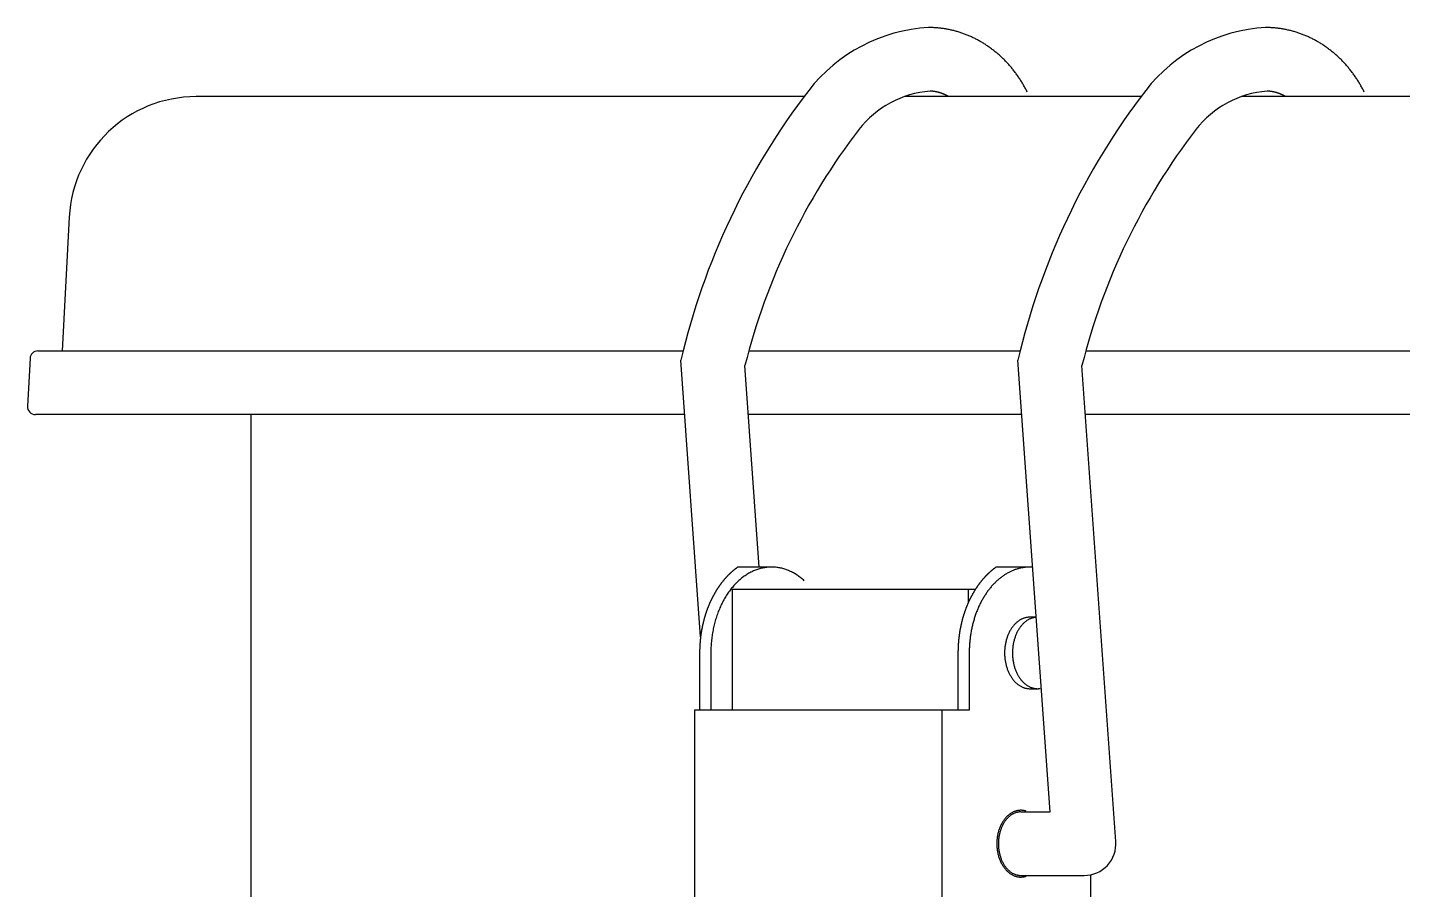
# Model space of a CAD drawing. Extents: x -248 to 886, y -950 to 197.
# Drawn here: x -195 to -108.4, y -377 to -322.7 of the extents above; entities that cross this region are included whole.
import ezdxf

# ---------------------------------------------------------------- set-up
doc = ezdxf.new("R2010")
doc.units = 0
doc.layers.get('0').update_dxf_attribs({"linetype": 'CONTINUOUS'})

msp = doc.modelspace()

# ---------------------------------------------------------------- linework, layer by layer
at = {"color": 7, "linetype": 'CONTINUOUS'}
for p, q in [((-146.092, -327.083), (-184.357, -327.083)), ((-124.879, -327.083), (-139.777, -327.083)), ((118.564, -327.083), (-118.564, -327.083)), ((-192.346, -334.664), (-192.787, -343.083)), ((-194.815, -343.557), (-194.972, -346.557)), ((-194.316, -343.083), (-153.704, -343.083)), ((-149.57, -343.083), (-132.491, -343.083)), ((-128.357, -343.083), (128.357, -343.083)), ((-152.603, -361.074), (-153.844, -343.661)), ((-148.906, -356.683), (-149.81, -343.997)), ((-130.605, -372.083), (-132.631, -343.661)), ((-126.462, -373.941), (-128.597, -343.997)), ((-153.6, -347.083), (-194.473, -347.083)), ((-180.9, -389.003), (-180.9, -347.083)), ((-132.387, -347.083), (-149.59, -347.083)), ((128.377, -347.083), (-128.377, -347.083)), ((-148.139, -356.683), (-150.265, -356.683)), ((-131.875, -356.683), (-134.001, -356.683)), ((-131.703, -356.683), (-131.875, -356.683)), ((-135.305, -358.083), (-150.614, -358.083)), ((-150.614, -358.083), (-150.614, -365.683)), ((-135.765, -358.083), (-135.765, -358.945)), ((-131.478, -359.833), (-131.875, -359.833)), ((-152.664, -362.083), (-152.664, -365.683)), ((-151.957, -362.083), (-151.957, -365.683)), ((-136.401, -362.083), (-136.401, -365.683)), ((-135.694, -362.083), (-135.694, -365.683)), ((-131.875, -364.333), (-131.38, -364.333)), ((-135.694, -365.683), (-152.993, -365.683)), ((-152.993, -365.683), (-152.993, -389.226)), ((-137.426, -365.683), (-137.426, -389.226)), ((-132.441, -372.083), (-130.605, -372.083)), ((-132.441, -376.083), (-128.457, -376.083)), ((-128.057, -376.042), (-128.057, -379.683))]:
    msp.add_line(p, q, dxfattribs=at)
for points in [[(-132.039, -326.796, 0), (-132.067, -326.739, 0), (-132.097, -326.682, 0), (-132.126, -326.625, 0), (-132.156, -326.569, 0), (-132.187, -326.513, 0), (-132.218, -326.457, 0), (-132.249, -326.401, 0), (-132.281, -326.346, 0), (-132.313, -326.291, 0), (-132.346, -326.236, 0), (-132.379, -326.182, 0), (-132.412, -326.128, 0), (-132.446, -326.074, 0), (-132.48, -326.021, 0), (-132.515, -325.968, 0), (-132.55, -325.915, 0), (-132.585, -325.863, 0), (-132.621, -325.81, 0), (-132.657, -325.759, 0), (-132.693, -325.707, 0), (-132.73, -325.656, 0), (-132.768, -325.605, 0), (-132.806, -325.555, 0), (-132.844, -325.505, 0), (-132.882, -325.455, 0), (-132.921, -325.406, 0), (-132.96, -325.357, 0), (-133, -325.308, 0), (-133.04, -325.26, 0), (-133.08, -325.212, 0), (-133.121, -325.164, 0), (-133.162, -325.117, 0), (-133.203, -325.07, 0), (-133.245, -325.024, 0), (-133.287, -324.978, 0), (-133.329, -324.932, 0), (-133.372, -324.887, 0), (-133.415, -324.842, 0), (-133.459, -324.798, 0), (-133.503, -324.754, 0), (-133.547, -324.71, 0), (-133.591, -324.667, 0), (-133.636, -324.624, 0), (-133.681, -324.582, 0), (-133.727, -324.54, 0), (-133.772, -324.498, 0), (-133.818, -324.457, 0), (-133.865, -324.417, 0), (-133.911, -324.376, 0), (-133.958, -324.336, 0), (-134.005, -324.297, 0), (-134.053, -324.258, 0), (-134.101, -324.22, 0), (-134.149, -324.182, 0), (-134.197, -324.144, 0), (-134.246, -324.107, 0), (-134.295, -324.07, 0), (-134.344, -324.034, 0), (-134.394, -323.998, 0), (-134.444, -323.962, 0), (-134.494, -323.928, 0), (-134.544, -323.893, 0), (-134.595, -323.859, 0), (-134.645, -323.826, 0), (-134.697, -323.792, 0), (-134.748, -323.76, 0), (-134.799, -323.728, 0), (-134.851, -323.696, 0), (-134.903, -323.665, 0), (-134.956, -323.634, 0), (-135.008, -323.604, 0), (-135.061, -323.574, 0), (-135.114, -323.545, 0), (-135.167, -323.517, 0), (-135.22, -323.488, 0), (-135.274, -323.461, 0), (-135.328, -323.433, 0), (-135.382, -323.407, 0), (-135.436, -323.38, 0), (-135.491, -323.355, 0), (-135.545, -323.329, 0), (-135.6, -323.305, 0), (-135.655, -323.28, 0), (-135.71, -323.257, 0), (-135.765, -323.233, 0), (-135.821, -323.211, 0), (-135.877, -323.188, 0), (-135.932, -323.167, 0), (-135.988, -323.146, 0), (-136.045, -323.125, 0), (-136.101, -323.105, 0), (-136.157, -323.085, 0), (-136.214, -323.066, 0), (-136.271, -323.048, 0), (-136.328, -323.03, 0), (-136.385, -323.012, 0), (-136.442, -322.995, 0), (-136.499, -322.979, 0), (-136.557, -322.963, 0), (-136.614, -322.947, 0), (-136.672, -322.932, 0), (-136.729, -322.918, 0), (-136.787, -322.904, 0), (-136.845, -322.891, 0), (-136.903, -322.878, 0), (-136.962, -322.866, 0), (-137.02, -322.854, 0), (-137.078, -322.843, 0), (-137.136, -322.833, 0), (-137.195, -322.823, 0), (-137.254, -322.813, 0), (-137.312, -322.804, 0), (-137.371, -322.796, 0), (-137.43, -322.788, 0), (-137.488, -322.78, 0), (-137.547, -322.774, 0), (-137.606, -322.767, 0), (-137.665, -322.762, 0), (-137.724, -322.756, 0), (-137.783, -322.752, 0), (-137.842, -322.748, 0), (-137.901, -322.744, 0), (-137.961, -322.741, 0), (-138.02, -322.739, 0), (-138.079, -322.737, 0), (-138.138, -322.735, 0), (-138.197, -322.735, 0), (-138.256, -322.734, 0)], [(-110.825, -326.796, 0), (-110.854, -326.739, 0), (-110.883, -326.682, 0), (-110.913, -326.625, 0), (-110.943, -326.569, 0), (-110.974, -326.513, 0), (-111.005, -326.457, 0), (-111.036, -326.401, 0), (-111.068, -326.346, 0), (-111.1, -326.291, 0), (-111.132, -326.236, 0), (-111.165, -326.182, 0), (-111.199, -326.128, 0), (-111.232, -326.074, 0), (-111.267, -326.021, 0), (-111.301, -325.968, 0), (-111.336, -325.915, 0), (-111.372, -325.863, 0), (-111.408, -325.81, 0), (-111.444, -325.759, 0), (-111.48, -325.707, 0), (-111.517, -325.656, 0), (-111.555, -325.605, 0), (-111.592, -325.555, 0), (-111.63, -325.505, 0), (-111.669, -325.455, 0), (-111.708, -325.406, 0), (-111.747, -325.357, 0), (-111.787, -325.308, 0), (-111.827, -325.26, 0), (-111.867, -325.212, 0), (-111.908, -325.164, 0), (-111.949, -325.117, 0), (-111.99, -325.07, 0), (-112.032, -325.024, 0), (-112.074, -324.978, 0), (-112.116, -324.932, 0), (-112.159, -324.887, 0), (-112.202, -324.842, 0), (-112.246, -324.798, 0), (-112.289, -324.754, 0), (-112.334, -324.71, 0), (-112.378, -324.667, 0), (-112.423, -324.624, 0), (-112.468, -324.582, 0), (-112.513, -324.54, 0), (-112.559, -324.498, 0), (-112.605, -324.457, 0), (-112.651, -324.417, 0), (-112.698, -324.376, 0), (-112.745, -324.336, 0), (-112.792, -324.297, 0), (-112.84, -324.258, 0), (-112.888, -324.22, 0), (-112.936, -324.182, 0), (-112.984, -324.144, 0), (-113.033, -324.107, 0), (-113.082, -324.07, 0), (-113.131, -324.034, 0), (-113.181, -323.998, 0), (-113.23, -323.962, 0), (-113.281, -323.928, 0), (-113.331, -323.893, 0), (-113.381, -323.859, 0), (-113.432, -323.826, 0), (-113.483, -323.792, 0), (-113.535, -323.76, 0), (-113.586, -323.728, 0), (-113.638, -323.696, 0), (-113.69, -323.665, 0), (-113.742, -323.634, 0), (-113.795, -323.604, 0), (-113.848, -323.574, 0), (-113.901, -323.545, 0), (-113.954, -323.517, 0), (-114.007, -323.488, 0), (-114.061, -323.461, 0), (-114.115, -323.433, 0), (-114.169, -323.407, 0), (-114.223, -323.38, 0), (-114.277, -323.355, 0), (-114.332, -323.329, 0), (-114.387, -323.305, 0), (-114.442, -323.28, 0), (-114.497, -323.257, 0), (-114.552, -323.233, 0), (-114.608, -323.211, 0), (-114.663, -323.188, 0), (-114.719, -323.167, 0), (-114.775, -323.146, 0), (-114.831, -323.125, 0), (-114.888, -323.105, 0), (-114.944, -323.085, 0), (-115.001, -323.066, 0), (-115.058, -323.048, 0), (-115.114, -323.03, 0), (-115.172, -323.012, 0), (-115.229, -322.995, 0), (-115.286, -322.979, 0), (-115.343, -322.963, 0), (-115.401, -322.947, 0), (-115.459, -322.932, 0), (-115.516, -322.918, 0), (-115.574, -322.904, 0), (-115.632, -322.891, 0), (-115.69, -322.878, 0), (-115.748, -322.866, 0), (-115.807, -322.854, 0), (-115.865, -322.843, 0), (-115.923, -322.833, 0), (-115.982, -322.823, 0), (-116.04, -322.813, 0), (-116.099, -322.804, 0), (-116.158, -322.796, 0), (-116.216, -322.788, 0), (-116.275, -322.78, 0), (-116.334, -322.774, 0), (-116.393, -322.767, 0), (-116.452, -322.762, 0), (-116.511, -322.756, 0), (-116.57, -322.752, 0), (-116.629, -322.748, 0), (-116.688, -322.744, 0), (-116.747, -322.741, 0), (-116.806, -322.739, 0), (-116.866, -322.737, 0), (-116.925, -322.735, 0), (-116.984, -322.735, 0), (-117.043, -322.734, 0)], [(-146.078, -357.537, 0), (-146.132, -357.489, 0), (-146.186, -357.442, 0), (-146.241, -357.397, 0), (-146.297, -357.352, 0), (-146.353, -357.309, 0), (-146.41, -357.268, 0), (-146.467, -357.228, 0), (-146.525, -357.189, 0), (-146.583, -357.151, 0), (-146.642, -357.115, 0), (-146.7, -357.081, 0), (-146.76, -357.047, 0), (-146.82, -357.015, 0), (-146.88, -356.985, 0), (-146.94, -356.956, 0), (-147.001, -356.928, 0), (-147.062, -356.902, 0), (-147.124, -356.877, 0), (-147.185, -356.854, 0), (-147.247, -356.832, 0), (-147.309, -356.812, 0), (-147.372, -356.793, 0), (-147.435, -356.775, 0), (-147.497, -356.759, 0), (-147.56, -356.745, 0), (-147.624, -356.732, 0), (-147.687, -356.721, 0), (-147.751, -356.711, 0), (-147.814, -356.702, 0), (-147.878, -356.695, 0), (-147.942, -356.69, 0), (-148.005, -356.686, 0), (-148.069, -356.684, 0), (-148.133, -356.683, 0), (-148.197, -356.683, 0), (-148.261, -356.685, 0), (-148.325, -356.689, 0), (-148.388, -356.694, 0), (-148.452, -356.701, 0), (-148.516, -356.709, 0), (-148.579, -356.719, 0), (-148.643, -356.73, 0), (-148.706, -356.743, 0), (-148.769, -356.757, 0), (-148.832, -356.772, 0), (-148.894, -356.79, 0), (-148.957, -356.808, 0), (-149.019, -356.828, 0), (-149.081, -356.85, 0), (-149.143, -356.873, 0), (-149.205, -356.897, 0), (-149.266, -356.923, 0), (-149.327, -356.951, 0), (-149.387, -356.979, 0), (-149.447, -357.01, 0), (-149.507, -357.041, 0), (-149.567, -357.074, 0), (-149.626, -357.109, 0), (-149.684, -357.145, 0), (-149.742, -357.182, 0), (-149.8, -357.221, 0), (-149.857, -357.261, 0), (-149.914, -357.302, 0), (-149.97, -357.345, 0), (-150.026, -357.388, 0), (-150.081, -357.434, 0), (-150.136, -357.48, 0), (-150.19, -357.528, 0), (-150.244, -357.577, 0), (-150.297, -357.628, 0), (-150.349, -357.68, 0), (-150.401, -357.732, 0), (-150.452, -357.787, 0), (-150.503, -357.842, 0), (-150.553, -357.898, 0), (-150.602, -357.956, 0), (-150.65, -358.015, 0), (-150.698, -358.075, 0), (-150.745, -358.136, 0), (-150.791, -358.198, 0), (-150.837, -358.261, 0), (-150.882, -358.326, 0), (-150.926, -358.391, 0), (-150.969, -358.458, 0), (-151.011, -358.525, 0), (-151.053, -358.594, 0), (-151.094, -358.663, 0), (-151.134, -358.733, 0), (-151.173, -358.805, 0), (-151.212, -358.877, 0), (-151.249, -358.95, 0), (-151.286, -359.024, 0), (-151.321, -359.099, 0), (-151.356, -359.175, 0), (-151.39, -359.251, 0), (-151.423, -359.328, 0), (-151.455, -359.406, 0), (-151.487, -359.485, 0), (-151.517, -359.565, 0), (-151.546, -359.645, 0), (-151.574, -359.726, 0), (-151.602, -359.808, 0), (-151.628, -359.89, 0), (-151.654, -359.973, 0), (-151.678, -360.056, 0), (-151.702, -360.14, 0), (-151.724, -360.225, 0), (-151.746, -360.31, 0), (-151.766, -360.395, 0), (-151.785, -360.481, 0), (-151.804, -360.568, 0), (-151.821, -360.655, 0), (-151.838, -360.742, 0), (-151.853, -360.83, 0), (-151.867, -360.918, 0), (-151.881, -361.006, 0), (-151.893, -361.095, 0), (-151.904, -361.184, 0), (-151.914, -361.273, 0), (-151.923, -361.362, 0), (-151.931, -361.452, 0), (-151.938, -361.542, 0), (-151.944, -361.632, 0), (-151.949, -361.722, 0), (-151.952, -361.812, 0), (-151.955, -361.902, 0), (-151.957, -361.992, 0), (-151.957, -362.083, 0)], [(-131.753, -356.685, 0), (-131.801, -356.684, 0), (-131.849, -356.683, 0), (-131.896, -356.683, 0), (-131.944, -356.684, 0), (-131.992, -356.685, 0), (-132.04, -356.688, 0), (-132.088, -356.691, 0), (-132.135, -356.695, 0), (-132.183, -356.7, 0), (-132.231, -356.706, 0), (-132.278, -356.713, 0), (-132.326, -356.72, 0), (-132.373, -356.729, 0), (-132.42, -356.738, 0), (-132.468, -356.748, 0), (-132.515, -356.759, 0), (-132.562, -356.771, 0), (-132.609, -356.783, 0), (-132.656, -356.797, 0), (-132.703, -356.811, 0), (-132.749, -356.826, 0), (-132.796, -356.842, 0), (-132.842, -356.859, 0), (-132.888, -356.876, 0), (-132.934, -356.894, 0), (-132.98, -356.914, 0), (-133.026, -356.934, 0), (-133.071, -356.954, 0), (-133.117, -356.976, 0), (-133.162, -356.998, 0), (-133.207, -357.022, 0), (-133.251, -357.045, 0), (-133.296, -357.07, 0), (-133.34, -357.096, 0), (-133.384, -357.122, 0), (-133.428, -357.149, 0), (-133.472, -357.177, 0), (-133.515, -357.206, 0), (-133.558, -357.235, 0), (-133.601, -357.265, 0), (-133.643, -357.296, 0), (-133.685, -357.328, 0), (-133.727, -357.36, 0), (-133.769, -357.394, 0), (-133.81, -357.427, 0), (-133.852, -357.462, 0), (-133.892, -357.497, 0), (-133.933, -357.534, 0), (-133.973, -357.57, 0), (-134.013, -357.608, 0), (-134.052, -357.646, 0), (-134.091, -357.685, 0), (-134.13, -357.724, 0), (-134.168, -357.765, 0), (-134.206, -357.806, 0), (-134.244, -357.847, 0), (-134.281, -357.89, 0), (-134.318, -357.933, 0), (-134.355, -357.976, 0), (-134.391, -358.02, 0), (-134.427, -358.065, 0), (-134.462, -358.111, 0), (-134.497, -358.157, 0), (-134.532, -358.204, 0), (-134.566, -358.251, 0), (-134.6, -358.299, 0), (-134.633, -358.347, 0), (-134.666, -358.397, 0), (-134.698, -358.446, 0), (-134.73, -358.497, 0), (-134.762, -358.547, 0), (-134.793, -358.599, 0), (-134.823, -358.651, 0), (-134.854, -358.703, 0), (-134.883, -358.756, 0), (-134.912, -358.81, 0), (-134.941, -358.864, 0), (-134.969, -358.918, 0), (-134.997, -358.973, 0), (-135.025, -359.029, 0), (-135.051, -359.085, 0), (-135.078, -359.141, 0), (-135.103, -359.198, 0), (-135.129, -359.256, 0), (-135.153, -359.313, 0), (-135.178, -359.372, 0), (-135.201, -359.43, 0), (-135.225, -359.49, 0), (-135.247, -359.549, 0), (-135.27, -359.609, 0), (-135.291, -359.669, 0), (-135.312, -359.73, 0), (-135.333, -359.791, 0), (-135.353, -359.852, 0), (-135.372, -359.914, 0), (-135.391, -359.976, 0), (-135.41, -360.039, 0), (-135.427, -360.101, 0), (-135.445, -360.165, 0), (-135.461, -360.228, 0), (-135.478, -360.292, 0), (-135.493, -360.355, 0), (-135.508, -360.42, 0), (-135.523, -360.484, 0), (-135.537, -360.549, 0), (-135.55, -360.614, 0), (-135.563, -360.679, 0), (-135.575, -360.744, 0), (-135.586, -360.81, 0), (-135.597, -360.876, 0), (-135.608, -360.942, 0), (-135.617, -361.008, 0), (-135.627, -361.074, 0), (-135.635, -361.141, 0), (-135.643, -361.208, 0), (-135.651, -361.274, 0), (-135.658, -361.341, 0), (-135.664, -361.408, 0), (-135.67, -361.475, 0), (-135.675, -361.543, 0), (-135.679, -361.61, 0), (-135.683, -361.677, 0), (-135.686, -361.745, 0), (-135.689, -361.812, 0), (-135.691, -361.88, 0), (-135.693, -361.947, 0), (-135.693, -362.015, 0), (-135.694, -362.083, 0)], [(-131.875, -359.833, 0), (-131.914, -359.833, 0), (-131.953, -359.835, 0), (-131.992, -359.839, 0), (-132.031, -359.844, 0), (-132.07, -359.85, 0), (-132.109, -359.857, 0), (-132.147, -359.866, 0), (-132.186, -359.876, 0), (-132.224, -359.887, 0), (-132.262, -359.9, 0), (-132.3, -359.914, 0), (-132.337, -359.93, 0), (-132.374, -359.946, 0), (-132.411, -359.964, 0), (-132.448, -359.983, 0), (-132.484, -360.004, 0), (-132.52, -360.026, 0), (-132.556, -360.049, 0), (-132.591, -360.073, 0), (-132.625, -360.098, 0), (-132.66, -360.125, 0), (-132.693, -360.153, 0), (-132.727, -360.182, 0), (-132.759, -360.212, 0), (-132.792, -360.243, 0), (-132.823, -360.275, 0), (-132.854, -360.309, 0), (-132.885, -360.343, 0), (-132.915, -360.379, 0), (-132.944, -360.416, 0), (-132.972, -360.453, 0), (-133, -360.492, 0), (-133.028, -360.531, 0), (-133.054, -360.572, 0), (-133.08, -360.613, 0), (-133.105, -360.655, 0), (-133.13, -360.698, 0), (-133.153, -360.742, 0), (-133.176, -360.787, 0), (-133.198, -360.833, 0), (-133.22, -360.879, 0), (-133.24, -360.926, 0), (-133.26, -360.974, 0), (-133.279, -361.022, 0), (-133.297, -361.071, 0), (-133.314, -361.121, 0), (-133.33, -361.171, 0), (-133.345, -361.222, 0), (-133.36, -361.273, 0), (-133.373, -361.325, 0), (-133.386, -361.377, 0), (-133.398, -361.43, 0), (-133.409, -361.483, 0), (-133.419, -361.536, 0), (-133.428, -361.59, 0), (-133.436, -361.644, 0), (-133.443, -361.698, 0), (-133.449, -361.753, 0), (-133.454, -361.807, 0), (-133.459, -361.862, 0), (-133.462, -361.917, 0), (-133.464, -361.972, 0), (-133.466, -362.027, 0), (-133.466, -362.083, 0), (-133.466, -362.138, 0), (-133.464, -362.193, 0), (-133.462, -362.248, 0), (-133.459, -362.303, 0), (-133.454, -362.358, 0), (-133.449, -362.413, 0), (-133.443, -362.467, 0), (-133.436, -362.522, 0), (-133.428, -362.576, 0), (-133.419, -362.629, 0), (-133.409, -362.683, 0), (-133.398, -362.736, 0), (-133.386, -362.788, 0), (-133.373, -362.841, 0), (-133.36, -362.892, 0), (-133.345, -362.944, 0), (-133.33, -362.995, 0), (-133.314, -363.045, 0), (-133.297, -363.094, 0), (-133.279, -363.143, 0), (-133.26, -363.192, 0), (-133.24, -363.239, 0), (-133.22, -363.286, 0), (-133.198, -363.333, 0), (-133.176, -363.378, 0), (-133.153, -363.423, 0), (-133.13, -363.467, 0), (-133.105, -363.51, 0), (-133.08, -363.552, 0), (-133.054, -363.594, 0), (-133.028, -363.634, 0), (-133, -363.674, 0), (-132.972, -363.712, 0), (-132.944, -363.75, 0), (-132.915, -363.786, 0), (-132.885, -363.822, 0), (-132.854, -363.856, 0), (-132.823, -363.89, 0), (-132.792, -363.922, 0), (-132.759, -363.954, 0), (-132.727, -363.984, 0), (-132.693, -364.013, 0), (-132.66, -364.04, 0), (-132.625, -364.067, 0), (-132.591, -364.092, 0), (-132.556, -364.117, 0), (-132.52, -364.14, 0), (-132.484, -364.161, 0), (-132.448, -364.182, 0), (-132.411, -364.201, 0), (-132.374, -364.219, 0), (-132.337, -364.236, 0), (-132.3, -364.251, 0), (-132.262, -364.265, 0), (-132.224, -364.278, 0), (-132.186, -364.289, 0), (-132.147, -364.3, 0), (-132.109, -364.308, 0), (-132.07, -364.316, 0), (-132.031, -364.322, 0), (-131.992, -364.327, 0), (-131.953, -364.33, 0), (-131.914, -364.332, 0), (-131.875, -364.333, 0)], [(-131.449, -359.835, 0), (-131.489, -359.838, 0), (-131.529, -359.842, 0), (-131.568, -359.848, 0), (-131.608, -359.856, 0), (-131.647, -359.864, 0), (-131.686, -359.875, 0), (-131.725, -359.886, 0), (-131.764, -359.899, 0), (-131.802, -359.913, 0), (-131.84, -359.929, 0), (-131.878, -359.946, 0), (-131.916, -359.964, 0), (-131.953, -359.983, 0), (-131.99, -360.004, 0), (-132.026, -360.026, 0), (-132.062, -360.05, 0), (-132.098, -360.075, 0), (-132.133, -360.101, 0), (-132.168, -360.128, 0), (-132.202, -360.156, 0), (-132.236, -360.186, 0), (-132.269, -360.217, 0), (-132.302, -360.249, 0), (-132.334, -360.282, 0), (-132.366, -360.316, 0), (-132.397, -360.351, 0), (-132.427, -360.388, 0), (-132.456, -360.425, 0), (-132.485, -360.464, 0), (-132.514, -360.503, 0), (-132.541, -360.544, 0), (-132.568, -360.585, 0), (-132.594, -360.628, 0), (-132.619, -360.671, 0), (-132.644, -360.715, 0), (-132.668, -360.76, 0), (-132.691, -360.806, 0), (-132.713, -360.853, 0), (-132.734, -360.9, 0), (-132.755, -360.949, 0), (-132.774, -360.997, 0), (-132.793, -361.047, 0), (-132.811, -361.097, 0), (-132.828, -361.148, 0), (-132.844, -361.2, 0), (-132.859, -361.251, 0), (-132.873, -361.304, 0), (-132.886, -361.357, 0), (-132.899, -361.41, 0), (-132.91, -361.464, 0), (-132.921, -361.518, 0), (-132.93, -361.573, 0), (-132.939, -361.628, 0), (-132.946, -361.683, 0), (-132.953, -361.738, 0), (-132.958, -361.794, 0), (-132.963, -361.85, 0), (-132.967, -361.906, 0), (-132.969, -361.962, 0), (-132.971, -362.018, 0), (-132.971, -362.074, 0), (-132.971, -362.131, 0), (-132.97, -362.187, 0), (-132.967, -362.243, 0), (-132.964, -362.299, 0), (-132.96, -362.355, 0), (-132.954, -362.41, 0), (-132.948, -362.466, 0), (-132.941, -362.521, 0), (-132.933, -362.576, 0), (-132.924, -362.631, 0), (-132.913, -362.685, 0), (-132.902, -362.739, 0), (-132.89, -362.793, 0), (-132.877, -362.846, 0), (-132.863, -362.898, 0), (-132.848, -362.95, 0), (-132.833, -363.002, 0), (-132.816, -363.053, 0), (-132.798, -363.103, 0), (-132.78, -363.153, 0), (-132.76, -363.202, 0), (-132.74, -363.251, 0), (-132.719, -363.298, 0), (-132.697, -363.345, 0), (-132.675, -363.391, 0), (-132.651, -363.437, 0), (-132.627, -363.481, 0), (-132.602, -363.525, 0), (-132.576, -363.567, 0), (-132.549, -363.609, 0), (-132.522, -363.65, 0), (-132.494, -363.69, 0), (-132.465, -363.729, 0), (-132.436, -363.767, 0), (-132.406, -363.803, 0), (-132.375, -363.839, 0), (-132.344, -363.874, 0), (-132.312, -363.907, 0), (-132.279, -363.939, 0), (-132.246, -363.97, 0), (-132.213, -364, 0), (-132.178, -364.029, 0), (-132.144, -364.057, 0), (-132.109, -364.083, 0), (-132.073, -364.108, 0), (-132.037, -364.132, 0), (-132.001, -364.155, 0), (-131.964, -364.176, 0), (-131.927, -364.196, 0), (-131.889, -364.215, 0), (-131.851, -364.232, 0), (-131.813, -364.248, 0), (-131.775, -364.262, 0), (-131.736, -364.276, 0), (-131.698, -364.288, 0), (-131.659, -364.298, 0), (-131.619, -364.307, 0), (-131.58, -364.315, 0), (-131.54, -364.321, 0), (-131.501, -364.326, 0), (-131.461, -364.33, 0), (-131.421, -364.332, 0), (-131.382, -364.333, 0), (-131.342, -364.332, 0), (-131.302, -364.33, 0), (-131.263, -364.327, 0), (-131.223, -364.322, 0)], [(-132.101, -372.037, 0), (-132.142, -372.024, 0), (-132.184, -372.013, 0), (-132.226, -372.004, 0), (-132.268, -371.996, 0), (-132.31, -371.991, 0), (-132.353, -371.986, 0), (-132.395, -371.984, 0), (-132.438, -371.983, 0), (-132.48, -371.983, 0), (-132.523, -371.986, 0), (-132.565, -371.99, 0), (-132.608, -371.995, 0), (-132.65, -372.003, 0), (-132.692, -372.012, 0), (-132.734, -372.022, 0), (-132.775, -372.035, 0), (-132.817, -372.048, 0), (-132.858, -372.064, 0), (-132.898, -372.081, 0), (-132.939, -372.099, 0), (-132.979, -372.12, 0), (-133.018, -372.141, 0), (-133.057, -372.165, 0), (-133.096, -372.189, 0), (-133.134, -372.216, 0), (-133.172, -372.243, 0), (-133.208, -372.272, 0), (-133.245, -372.303, 0), (-133.281, -372.335, 0), (-133.316, -372.368, 0), (-133.35, -372.403, 0), (-133.384, -372.439, 0), (-133.417, -372.477, 0), (-133.449, -372.515, 0), (-133.48, -372.555, 0), (-133.51, -372.596, 0), (-133.54, -372.638, 0), (-133.569, -372.682, 0), (-133.597, -372.726, 0), (-133.624, -372.772, 0), (-133.65, -372.818, 0), (-133.675, -372.866, 0), (-133.699, -372.915, 0), (-133.722, -372.964, 0), (-133.745, -373.014, 0), (-133.766, -373.066, 0), (-133.786, -373.118, 0), (-133.805, -373.17, 0), (-133.823, -373.224, 0), (-133.84, -373.278, 0), (-133.855, -373.333, 0), (-133.87, -373.388, 0), (-133.883, -373.444, 0), (-133.896, -373.501, 0), (-133.907, -373.557, 0), (-133.917, -373.615, 0), (-133.926, -373.672, 0), (-133.934, -373.73, 0), (-133.94, -373.789, 0), (-133.946, -373.847, 0), (-133.95, -373.906, 0), (-133.953, -373.965, 0), (-133.954, -374.024, 0), (-133.955, -374.083, 0), (-133.954, -374.142, 0), (-133.953, -374.201, 0), (-133.95, -374.259, 0), (-133.946, -374.318, 0), (-133.94, -374.377, 0), (-133.934, -374.435, 0), (-133.926, -374.493, 0), (-133.917, -374.551, 0), (-133.907, -374.608, 0), (-133.896, -374.665, 0), (-133.883, -374.721, 0), (-133.87, -374.777, 0), (-133.855, -374.833, 0), (-133.84, -374.887, 0), (-133.823, -374.942, 0), (-133.805, -374.995, 0), (-133.786, -375.048, 0), (-133.766, -375.1, 0), (-133.745, -375.151, 0), (-133.722, -375.201, 0), (-133.699, -375.251, 0), (-133.675, -375.299, 0), (-133.65, -375.347, 0), (-133.624, -375.394, 0), (-133.597, -375.439, 0), (-133.569, -375.484, 0), (-133.54, -375.527, 0), (-133.51, -375.569, 0), (-133.48, -375.61, 0), (-133.449, -375.65, 0), (-133.417, -375.689, 0), (-133.384, -375.726, 0), (-133.35, -375.762, 0), (-133.316, -375.797, 0), (-133.281, -375.83, 0), (-133.245, -375.862, 0), (-133.208, -375.893, 0), (-133.172, -375.922, 0), (-133.134, -375.95, 0), (-133.096, -375.976, 0), (-133.057, -376.001, 0), (-133.018, -376.024, 0), (-132.979, -376.046, 0), (-132.939, -376.066, 0), (-132.898, -376.085, 0), (-132.858, -376.102, 0), (-132.817, -376.117, 0), (-132.775, -376.131, 0), (-132.734, -376.143, 0), (-132.692, -376.154, 0), (-132.65, -376.163, 0), (-132.608, -376.17, 0), (-132.565, -376.176, 0), (-132.523, -376.18, 0), (-132.48, -376.182, 0), (-132.438, -376.183, 0), (-132.395, -376.182, 0), (-132.353, -376.179, 0), (-132.31, -376.175, 0), (-132.268, -376.169, 0), (-132.226, -376.161, 0), (-132.184, -376.152, 0), (-132.142, -376.141, 0), (-132.101, -376.129, 0)], [(-132.441, -372.083, 0), (-132.476, -372.083, 0), (-132.51, -372.085, 0), (-132.545, -372.088, 0), (-132.58, -372.092, 0), (-132.614, -372.098, 0), (-132.649, -372.104, 0), (-132.683, -372.112, 0), (-132.717, -372.121, 0), (-132.751, -372.131, 0), (-132.785, -372.143, 0), (-132.818, -372.155, 0), (-132.852, -372.169, 0), (-132.885, -372.184, 0), (-132.918, -372.2, 0), (-132.95, -372.217, 0), (-132.982, -372.235, 0), (-133.014, -372.254, 0), (-133.046, -372.275, 0), (-133.077, -372.296, 0), (-133.108, -372.319, 0), (-133.138, -372.343, 0), (-133.168, -372.367, 0), (-133.198, -372.393, 0), (-133.227, -372.42, 0), (-133.255, -372.448, 0), (-133.284, -372.476, 0), (-133.311, -372.506, 0), (-133.338, -372.537, 0), (-133.365, -372.568, 0), (-133.391, -372.601, 0), (-133.416, -372.634, 0), (-133.441, -372.668, 0), (-133.465, -372.704, 0), (-133.489, -372.74, 0), (-133.512, -372.776, 0), (-133.534, -372.814, 0), (-133.556, -372.852, 0), (-133.577, -372.891, 0), (-133.597, -372.931, 0), (-133.617, -372.972, 0), (-133.636, -373.013, 0), (-133.654, -373.055, 0), (-133.672, -373.097, 0), (-133.688, -373.14, 0), (-133.704, -373.183, 0), (-133.72, -373.228, 0), (-133.734, -373.272, 0), (-133.748, -373.317, 0), (-133.761, -373.363, 0), (-133.773, -373.409, 0), (-133.784, -373.455, 0), (-133.794, -373.502, 0), (-133.804, -373.549, 0), (-133.813, -373.597, 0), (-133.821, -373.645, 0), (-133.828, -373.693, 0), (-133.834, -373.741, 0), (-133.84, -373.789, 0), (-133.845, -373.838, 0), (-133.849, -373.887, 0), (-133.851, -373.936, 0), (-133.854, -373.985, 0), (-133.855, -374.034, 0), (-133.855, -374.083, 0), (-133.855, -374.132, 0), (-133.854, -374.181, 0), (-133.851, -374.23, 0), (-133.849, -374.279, 0), (-133.845, -374.328, 0), (-133.84, -374.376, 0), (-133.834, -374.425, 0), (-133.828, -374.473, 0), (-133.821, -374.521, 0), (-133.813, -374.569, 0), (-133.804, -374.616, 0), (-133.794, -374.663, 0), (-133.784, -374.71, 0), (-133.773, -374.756, 0), (-133.761, -374.803, 0), (-133.748, -374.848, 0), (-133.734, -374.893, 0), (-133.72, -374.938, 0), (-133.704, -374.982, 0), (-133.688, -375.026, 0), (-133.672, -375.069, 0), (-133.654, -375.111, 0), (-133.636, -375.153, 0), (-133.617, -375.194, 0), (-133.597, -375.234, 0), (-133.577, -375.274, 0), (-133.556, -375.313, 0), (-133.534, -375.351, 0), (-133.512, -375.389, 0), (-133.489, -375.426, 0), (-133.465, -375.462, 0), (-133.441, -375.497, 0), (-133.416, -375.531, 0), (-133.391, -375.565, 0), (-133.365, -375.597, 0), (-133.338, -375.629, 0), (-133.311, -375.659, 0), (-133.284, -375.689, 0), (-133.255, -375.718, 0), (-133.227, -375.746, 0), (-133.198, -375.772, 0), (-133.168, -375.798, 0), (-133.138, -375.823, 0), (-133.108, -375.847, 0), (-133.077, -375.869, 0), (-133.046, -375.891, 0), (-133.014, -375.911, 0), (-132.982, -375.93, 0), (-132.95, -375.949, 0), (-132.918, -375.966, 0), (-132.885, -375.982, 0), (-132.852, -375.997, 0), (-132.818, -376.01, 0), (-132.785, -376.023, 0), (-132.751, -376.034, 0), (-132.717, -376.044, 0), (-132.683, -376.053, 0), (-132.649, -376.061, 0), (-132.614, -376.068, 0), (-132.58, -376.073, 0), (-132.545, -376.077, 0), (-132.51, -376.08, 0), (-132.476, -376.082, 0), (-132.441, -376.083, 0)]]:
    msp.add_polyline3d(points, dxfattribs=at)
at = {"color": 7}
for points in [[(-136.983, -327.083, 0), (-136.989, -327.079, 0), (-136.995, -327.076, 0), (-137.001, -327.072, 0), (-137.007, -327.069, 0), (-137.013, -327.066, 0), (-137.019, -327.062, 0), (-137.025, -327.059, 0), (-137.031, -327.056, 0), (-137.037, -327.052, 0), (-137.043, -327.049, 0), (-137.049, -327.046, 0), (-137.056, -327.043, 0), (-137.062, -327.039, 0), (-137.068, -327.036, 0), (-137.074, -327.033, 0), (-137.08, -327.03, 0), (-137.086, -327.027, 0), (-137.092, -327.023, 0), (-137.098, -327.02, 0), (-137.104, -327.017, 0), (-137.11, -327.014, 0), (-137.116, -327.011, 0), (-137.122, -327.008, 0), (-137.129, -327.005, 0), (-137.135, -327.002, 0), (-137.141, -326.999, 0), (-137.147, -326.996, 0), (-137.153, -326.993, 0), (-137.159, -326.99, 0), (-137.165, -326.987, 0), (-137.171, -326.984, 0), (-137.177, -326.981, 0), (-137.183, -326.979, 0), (-137.19, -326.976, 0), (-137.196, -326.973, 0), (-137.202, -326.97, 0), (-137.208, -326.967, 0), (-137.214, -326.964, 0), (-137.22, -326.962, 0), (-137.226, -326.959, 0), (-137.232, -326.956, 0), (-137.238, -326.953, 0), (-137.245, -326.951, 0), (-137.251, -326.948, 0), (-137.257, -326.945, 0), (-137.263, -326.943, 0), (-137.269, -326.94, 0), (-137.275, -326.938, 0), (-137.281, -326.935, 0), (-137.287, -326.932, 0), (-137.294, -326.93, 0), (-137.3, -326.927, 0), (-137.306, -326.925, 0), (-137.312, -326.922, 0), (-137.318, -326.92, 0), (-137.324, -326.917, 0), (-137.33, -326.915, 0), (-137.337, -326.912, 0), (-137.343, -326.91, 0), (-137.349, -326.908, 0), (-137.355, -326.905, 0), (-137.361, -326.903, 0), (-137.367, -326.901, 0), (-137.373, -326.898, 0), (-137.38, -326.896, 0), (-137.386, -326.894, 0), (-137.392, -326.891, 0), (-137.398, -326.889, 0), (-137.404, -326.887, 0), (-137.41, -326.885, 0), (-137.416, -326.882, 0), (-137.423, -326.88, 0), (-137.429, -326.878, 0), (-137.435, -326.876, 0), (-137.441, -326.874, 0), (-137.447, -326.872, 0), (-137.453, -326.869, 0), (-137.459, -326.867, 0), (-137.466, -326.865, 0), (-137.472, -326.863, 0), (-137.478, -326.861, 0), (-137.484, -326.859, 0), (-137.49, -326.857, 0), (-137.496, -326.855, 0), (-137.503, -326.853, 0), (-137.509, -326.851, 0), (-137.515, -326.849, 0), (-137.521, -326.847, 0), (-137.527, -326.845, 0), (-137.533, -326.844, 0), (-137.539, -326.842, 0), (-137.546, -326.84, 0), (-137.552, -326.838, 0), (-137.558, -326.836, 0), (-137.564, -326.834, 0), (-137.57, -326.833, 0), (-137.576, -326.831, 0), (-137.583, -326.829, 0), (-137.589, -326.827, 0), (-137.595, -326.826, 0), (-137.601, -326.824, 0), (-137.607, -326.822, 0), (-137.613, -326.82, 0), (-137.62, -326.819, 0), (-137.626, -326.817, 0), (-137.632, -326.816, 0), (-137.638, -326.814, 0), (-137.644, -326.812, 0), (-137.65, -326.811, 0), (-137.656, -326.809, 0), (-137.663, -326.808, 0), (-137.669, -326.806, 0), (-137.675, -326.805, 0), (-137.681, -326.803, 0), (-137.687, -326.802, 0), (-137.693, -326.8, 0), (-137.7, -326.799, 0), (-137.706, -326.797, 0), (-137.712, -326.796, 0), (-137.718, -326.795, 0), (-137.724, -326.793, 0), (-137.73, -326.792, 0), (-137.736, -326.79, 0), (-137.743, -326.789, 0), (-137.749, -326.788, 0), (-137.755, -326.787, 0), (-137.761, -326.785, 0), (-137.767, -326.784, 0), (-137.773, -326.783, 0), (-137.78, -326.782, 0), (-137.786, -326.78, 0), (-137.792, -326.779, 0), (-137.798, -326.778, 0), (-137.804, -326.777, 0), (-137.81, -326.776, 0), (-137.816, -326.774, 0), (-137.823, -326.773, 0), (-137.829, -326.772, 0), (-137.835, -326.771, 0), (-137.841, -326.77, 0), (-137.847, -326.769, 0), (-137.853, -326.768, 0), (-137.859, -326.767, 0), (-137.866, -326.766, 0), (-137.872, -326.765, 0), (-137.878, -326.764, 0), (-137.884, -326.763, 0), (-137.89, -326.762, 0), (-137.896, -326.761, 0), (-137.902, -326.76, 0), (-137.909, -326.759, 0), (-137.915, -326.758, 0), (-137.921, -326.758, 0), (-137.927, -326.757, 0), (-137.933, -326.756, 0), (-137.939, -326.755, 0), (-137.946, -326.754, 0), (-137.952, -326.754, 0), (-137.958, -326.753, 0), (-137.964, -326.752, 0), (-137.97, -326.751, 0), (-137.976, -326.751, 0), (-137.982, -326.75, 0), (-137.989, -326.749, 0), (-137.995, -326.748, 0), (-138.001, -326.748, 0), (-138.007, -326.747, 0), (-138.013, -326.747, 0), (-138.019, -326.746, 0), (-138.025, -326.745, 0), (-138.032, -326.745, 0), (-138.038, -326.744, 0), (-138.044, -326.744, 0), (-138.05, -326.743, 0), (-138.056, -326.743, 0), (-138.062, -326.742, 0), (-138.068, -326.742, 0), (-138.075, -326.741, 0), (-138.081, -326.741, 0), (-138.087, -326.74, 0), (-138.093, -326.74, 0), (-138.099, -326.739, 0), (-138.105, -326.739, 0), (-138.111, -326.739, 0), (-138.118, -326.738, 0), (-138.124, -326.738, 0), (-138.13, -326.738, 0), (-138.136, -326.737, 0), (-138.142, -326.737, 0), (-138.148, -326.737, 0), (-138.154, -326.736, 0)], [(-115.77, -327.083, 0), (-115.776, -327.079, 0), (-115.782, -327.076, 0), (-115.788, -327.072, 0), (-115.794, -327.069, 0), (-115.8, -327.066, 0), (-115.806, -327.062, 0), (-115.812, -327.059, 0), (-115.818, -327.056, 0), (-115.824, -327.052, 0), (-115.83, -327.049, 0), (-115.836, -327.046, 0), (-115.842, -327.043, 0), (-115.848, -327.039, 0), (-115.854, -327.036, 0), (-115.861, -327.033, 0), (-115.867, -327.03, 0), (-115.873, -327.027, 0), (-115.879, -327.023, 0), (-115.885, -327.02, 0), (-115.891, -327.017, 0), (-115.897, -327.014, 0), (-115.903, -327.011, 0), (-115.909, -327.008, 0), (-115.915, -327.005, 0), (-115.921, -327.002, 0), (-115.928, -326.999, 0), (-115.934, -326.996, 0), (-115.94, -326.993, 0), (-115.946, -326.99, 0), (-115.952, -326.987, 0), (-115.958, -326.984, 0), (-115.964, -326.981, 0), (-115.97, -326.979, 0), (-115.976, -326.976, 0), (-115.982, -326.973, 0), (-115.989, -326.97, 0), (-115.995, -326.967, 0), (-116.001, -326.964, 0), (-116.007, -326.962, 0), (-116.013, -326.959, 0), (-116.019, -326.956, 0), (-116.025, -326.953, 0), (-116.031, -326.951, 0), (-116.038, -326.948, 0), (-116.044, -326.945, 0), (-116.05, -326.943, 0), (-116.056, -326.94, 0), (-116.062, -326.938, 0), (-116.068, -326.935, 0), (-116.074, -326.932, 0), (-116.08, -326.93, 0), (-116.087, -326.927, 0), (-116.093, -326.925, 0), (-116.099, -326.922, 0), (-116.105, -326.92, 0), (-116.111, -326.917, 0), (-116.117, -326.915, 0), (-116.123, -326.912, 0), (-116.13, -326.91, 0), (-116.136, -326.908, 0), (-116.142, -326.905, 0), (-116.148, -326.903, 0), (-116.154, -326.901, 0), (-116.16, -326.898, 0), (-116.166, -326.896, 0), (-116.172, -326.894, 0), (-116.179, -326.891, 0), (-116.185, -326.889, 0), (-116.191, -326.887, 0), (-116.197, -326.885, 0), (-116.203, -326.882, 0), (-116.209, -326.88, 0), (-116.216, -326.878, 0), (-116.222, -326.876, 0), (-116.228, -326.874, 0), (-116.234, -326.872, 0), (-116.24, -326.869, 0), (-116.246, -326.867, 0), (-116.252, -326.865, 0), (-116.259, -326.863, 0), (-116.265, -326.861, 0), (-116.271, -326.859, 0), (-116.277, -326.857, 0), (-116.283, -326.855, 0), (-116.289, -326.853, 0), (-116.296, -326.851, 0), (-116.302, -326.849, 0), (-116.308, -326.847, 0), (-116.314, -326.845, 0), (-116.32, -326.844, 0), (-116.326, -326.842, 0), (-116.332, -326.84, 0), (-116.339, -326.838, 0), (-116.345, -326.836, 0), (-116.351, -326.834, 0), (-116.357, -326.833, 0), (-116.363, -326.831, 0), (-116.369, -326.829, 0), (-116.376, -326.827, 0), (-116.382, -326.826, 0), (-116.388, -326.824, 0), (-116.394, -326.822, 0), (-116.4, -326.82, 0), (-116.406, -326.819, 0), (-116.412, -326.817, 0), (-116.419, -326.816, 0), (-116.425, -326.814, 0), (-116.431, -326.812, 0), (-116.437, -326.811, 0), (-116.443, -326.809, 0), (-116.449, -326.808, 0), (-116.456, -326.806, 0), (-116.462, -326.805, 0), (-116.468, -326.803, 0), (-116.474, -326.802, 0), (-116.48, -326.8, 0), (-116.486, -326.799, 0), (-116.493, -326.797, 0), (-116.499, -326.796, 0), (-116.505, -326.795, 0), (-116.511, -326.793, 0), (-116.517, -326.792, 0), (-116.523, -326.79, 0), (-116.529, -326.789, 0), (-116.536, -326.788, 0), (-116.542, -326.787, 0), (-116.548, -326.785, 0), (-116.554, -326.784, 0), (-116.56, -326.783, 0), (-116.566, -326.782, 0), (-116.572, -326.78, 0), (-116.579, -326.779, 0), (-116.585, -326.778, 0), (-116.591, -326.777, 0), (-116.597, -326.776, 0), (-116.603, -326.774, 0), (-116.609, -326.773, 0), (-116.616, -326.772, 0), (-116.622, -326.771, 0), (-116.628, -326.77, 0), (-116.634, -326.769, 0), (-116.64, -326.768, 0), (-116.646, -326.767, 0), (-116.652, -326.766, 0), (-116.659, -326.765, 0), (-116.665, -326.764, 0), (-116.671, -326.763, 0), (-116.677, -326.762, 0), (-116.683, -326.761, 0), (-116.689, -326.76, 0), (-116.695, -326.759, 0), (-116.702, -326.758, 0), (-116.708, -326.758, 0), (-116.714, -326.757, 0), (-116.72, -326.756, 0), (-116.726, -326.755, 0), (-116.732, -326.754, 0), (-116.738, -326.754, 0), (-116.745, -326.753, 0), (-116.751, -326.752, 0), (-116.757, -326.751, 0), (-116.763, -326.751, 0), (-116.769, -326.75, 0), (-116.775, -326.749, 0), (-116.781, -326.748, 0), (-116.788, -326.748, 0), (-116.794, -326.747, 0), (-116.8, -326.747, 0), (-116.806, -326.746, 0), (-116.812, -326.745, 0), (-116.818, -326.745, 0), (-116.824, -326.744, 0), (-116.831, -326.744, 0), (-116.837, -326.743, 0), (-116.843, -326.743, 0), (-116.849, -326.742, 0), (-116.855, -326.742, 0), (-116.861, -326.741, 0), (-116.867, -326.741, 0), (-116.874, -326.74, 0), (-116.88, -326.74, 0), (-116.886, -326.739, 0), (-116.892, -326.739, 0), (-116.898, -326.739, 0), (-116.904, -326.738, 0), (-116.911, -326.738, 0), (-116.917, -326.738, 0), (-116.923, -326.737, 0), (-116.929, -326.737, 0), (-116.935, -326.737, 0), (-116.941, -326.736, 0)], [(-150.265, -356.683, 0), (-150.283, -356.695, 0), (-150.3, -356.708, 0), (-150.318, -356.721, 0), (-150.335, -356.734, 0), (-150.353, -356.747, 0), (-150.37, -356.76, 0), (-150.388, -356.773, 0), (-150.405, -356.787, 0), (-150.422, -356.8, 0), (-150.439, -356.814, 0), (-150.456, -356.827, 0), (-150.474, -356.841, 0), (-150.491, -356.855, 0), (-150.508, -356.869, 0), (-150.524, -356.883, 0), (-150.541, -356.897, 0), (-150.558, -356.911, 0), (-150.575, -356.925, 0), (-150.592, -356.94, 0), (-150.608, -356.954, 0), (-150.625, -356.969, 0), (-150.641, -356.983, 0), (-150.658, -356.998, 0), (-150.674, -357.013, 0), (-150.691, -357.028, 0), (-150.707, -357.043, 0), (-150.723, -357.058, 0), (-150.74, -357.073, 0), (-150.756, -357.088, 0), (-150.772, -357.104, 0), (-150.788, -357.119, 0), (-150.804, -357.135, 0), (-150.82, -357.15, 0), (-150.836, -357.166, 0), (-150.851, -357.182, 0), (-150.867, -357.198, 0), (-150.883, -357.214, 0), (-150.899, -357.23, 0), (-150.914, -357.246, 0), (-150.93, -357.262, 0), (-150.945, -357.279, 0), (-150.96, -357.295, 0), (-150.976, -357.311, 0), (-150.991, -357.328, 0), (-151.006, -357.345, 0), (-151.021, -357.361, 0), (-151.036, -357.378, 0), (-151.052, -357.395, 0), (-151.066, -357.412, 0), (-151.081, -357.429, 0), (-151.096, -357.446, 0), (-151.111, -357.464, 0), (-151.126, -357.481, 0), (-151.14, -357.498, 0), (-151.155, -357.516, 0), (-151.17, -357.533, 0), (-151.184, -357.551, 0), (-151.198, -357.568, 0), (-151.213, -357.586, 0), (-151.227, -357.604, 0), (-151.241, -357.622, 0), (-151.255, -357.64, 0), (-151.27, -357.658, 0), (-151.284, -357.676, 0), (-151.298, -357.694, 0), (-151.311, -357.713, 0), (-151.325, -357.731, 0), (-151.339, -357.75, 0), (-151.353, -357.768, 0), (-151.366, -357.787, 0), (-151.38, -357.805, 0), (-151.393, -357.824, 0), (-151.407, -357.843, 0), (-151.42, -357.862, 0), (-151.434, -357.881, 0), (-151.447, -357.9, 0), (-151.46, -357.919, 0), (-151.473, -357.938, 0), (-151.486, -357.957, 0), (-151.499, -357.977, 0), (-151.512, -357.996, 0), (-151.525, -358.015, 0), (-151.538, -358.035, 0), (-151.55, -358.055, 0), (-151.563, -358.074, 0), (-151.576, -358.094, 0), (-151.588, -358.114, 0), (-151.601, -358.134, 0), (-151.613, -358.154, 0), (-151.625, -358.173, 0), (-151.638, -358.194, 0), (-151.65, -358.214, 0), (-151.662, -358.234, 0), (-151.674, -358.254, 0), (-151.686, -358.274, 0), (-151.698, -358.295, 0), (-151.71, -358.315, 0), (-151.721, -358.336, 0), (-151.733, -358.356, 0), (-151.745, -358.377, 0), (-151.756, -358.398, 0), (-151.768, -358.418, 0), (-151.779, -358.439, 0), (-151.791, -358.46, 0), (-151.802, -358.481, 0), (-151.813, -358.502, 0), (-151.824, -358.523, 0), (-151.835, -358.544, 0), (-151.846, -358.565, 0), (-151.857, -358.587, 0), (-151.868, -358.608, 0), (-151.879, -358.629, 0), (-151.89, -358.651, 0), (-151.9, -358.672, 0), (-151.911, -358.694, 0), (-151.922, -358.715, 0), (-151.932, -358.737, 0), (-151.942, -358.758, 0), (-151.953, -358.78, 0), (-151.963, -358.802, 0), (-151.973, -358.824, 0), (-151.983, -358.846, 0), (-151.993, -358.868, 0), (-152.003, -358.89, 0), (-152.013, -358.912, 0), (-152.023, -358.934, 0), (-152.033, -358.956, 0), (-152.042, -358.978, 0), (-152.052, -359, 0), (-152.062, -359.023, 0), (-152.071, -359.045, 0), (-152.08, -359.068, 0), (-152.09, -359.09, 0), (-152.099, -359.113, 0), (-152.108, -359.135, 0), (-152.117, -359.158, 0), (-152.126, -359.18, 0), (-152.135, -359.203, 0), (-152.144, -359.226, 0), (-152.153, -359.249, 0), (-152.162, -359.272, 0), (-152.17, -359.294, 0), (-152.179, -359.317, 0), (-152.188, -359.34, 0), (-152.196, -359.363, 0), (-152.204, -359.386, 0), (-152.213, -359.41, 0), (-152.221, -359.433, 0), (-152.229, -359.456, 0), (-152.237, -359.479, 0), (-152.245, -359.503, 0), (-152.253, -359.526, 0), (-152.261, -359.549, 0), (-152.269, -359.573, 0), (-152.277, -359.596, 0), (-152.284, -359.62, 0), (-152.292, -359.643, 0), (-152.299, -359.667, 0), (-152.307, -359.69, 0), (-152.314, -359.714, 0), (-152.321, -359.738, 0), (-152.329, -359.762, 0), (-152.336, -359.785, 0), (-152.343, -359.809, 0), (-152.35, -359.833, 0), (-152.357, -359.857, 0), (-152.363, -359.881, 0), (-152.37, -359.905, 0), (-152.377, -359.929, 0), (-152.383, -359.953, 0), (-152.39, -359.977, 0), (-152.396, -360.001, 0), (-152.403, -360.025, 0), (-152.409, -360.049, 0), (-152.415, -360.074, 0), (-152.421, -360.098, 0), (-152.428, -360.122, 0), (-152.434, -360.146, 0), (-152.439, -360.171, 0), (-152.445, -360.195, 0), (-152.451, -360.22, 0), (-152.457, -360.244, 0), (-152.462, -360.268, 0), (-152.468, -360.293, 0), (-152.473, -360.317, 0), (-152.479, -360.342, 0), (-152.484, -360.367, 0), (-152.489, -360.391, 0), (-152.494, -360.416, 0), (-152.5, -360.441, 0), (-152.505, -360.465, 0), (-152.509, -360.49, 0), (-152.514, -360.515, 0), (-152.519, -360.539, 0), (-152.524, -360.564, 0), (-152.528, -360.589, 0), (-152.533, -360.614, 0), (-152.537, -360.639, 0), (-152.542, -360.664, 0), (-152.546, -360.689, 0), (-152.55, -360.714, 0), (-152.555, -360.739, 0), (-152.559, -360.764, 0), (-152.563, -360.789, 0), (-152.567, -360.814, 0), (-152.57, -360.839, 0), (-152.574, -360.864, 0), (-152.578, -360.889, 0), (-152.582, -360.914, 0), (-152.585, -360.939, 0), (-152.589, -360.964, 0), (-152.592, -360.989, 0), (-152.595, -361.014, 0), (-152.599, -361.04, 0), (-152.602, -361.065, 0), (-152.605, -361.09, 0), (-152.608, -361.115, 0), (-152.611, -361.141, 0), (-152.614, -361.166, 0), (-152.616, -361.191, 0), (-152.619, -361.217, 0), (-152.622, -361.242, 0), (-152.624, -361.267, 0), (-152.627, -361.293, 0), (-152.629, -361.318, 0), (-152.631, -361.343, 0), (-152.634, -361.369, 0), (-152.636, -361.394, 0), (-152.638, -361.419, 0), (-152.64, -361.445, 0), (-152.642, -361.47, 0), (-152.644, -361.496, 0), (-152.645, -361.521, 0), (-152.647, -361.547, 0), (-152.649, -361.572, 0), (-152.65, -361.598, 0), (-152.652, -361.623, 0), (-152.653, -361.649, 0), (-152.654, -361.674, 0), (-152.656, -361.7, 0), (-152.657, -361.725, 0), (-152.658, -361.751, 0), (-152.659, -361.776, 0), (-152.66, -361.802, 0), (-152.66, -361.827, 0), (-152.661, -361.853, 0), (-152.662, -361.878, 0), (-152.662, -361.904, 0), (-152.663, -361.929, 0), (-152.663, -361.955, 0), (-152.664, -361.98, 0), (-152.664, -362.006, 0), (-152.664, -362.032, 0), (-152.664, -362.057, 0), (-152.664, -362.083, 0)], [(-134.001, -356.683, 0), (-134.019, -356.695, 0), (-134.037, -356.708, 0), (-134.054, -356.721, 0), (-134.072, -356.734, 0), (-134.089, -356.747, 0), (-134.107, -356.76, 0), (-134.124, -356.773, 0), (-134.141, -356.787, 0), (-134.159, -356.8, 0), (-134.176, -356.814, 0), (-134.193, -356.827, 0), (-134.21, -356.841, 0), (-134.227, -356.855, 0), (-134.244, -356.869, 0), (-134.261, -356.883, 0), (-134.278, -356.897, 0), (-134.295, -356.911, 0), (-134.312, -356.925, 0), (-134.328, -356.94, 0), (-134.345, -356.954, 0), (-134.361, -356.969, 0), (-134.378, -356.983, 0), (-134.395, -356.998, 0), (-134.411, -357.013, 0), (-134.427, -357.028, 0), (-134.444, -357.043, 0), (-134.46, -357.058, 0), (-134.476, -357.073, 0), (-134.492, -357.088, 0), (-134.508, -357.104, 0), (-134.524, -357.119, 0), (-134.54, -357.135, 0), (-134.556, -357.15, 0), (-134.572, -357.166, 0), (-134.588, -357.182, 0), (-134.604, -357.198, 0), (-134.619, -357.214, 0), (-134.635, -357.23, 0), (-134.651, -357.246, 0), (-134.666, -357.262, 0), (-134.682, -357.279, 0), (-134.697, -357.295, 0), (-134.712, -357.311, 0), (-134.728, -357.328, 0), (-134.743, -357.345, 0), (-134.758, -357.361, 0), (-134.773, -357.378, 0), (-134.788, -357.395, 0), (-134.803, -357.412, 0), (-134.818, -357.429, 0), (-134.833, -357.446, 0), (-134.848, -357.464, 0), (-134.862, -357.481, 0), (-134.877, -357.498, 0), (-134.892, -357.516, 0), (-134.906, -357.533, 0), (-134.921, -357.551, 0), (-134.935, -357.568, 0), (-134.949, -357.586, 0), (-134.964, -357.604, 0), (-134.978, -357.622, 0), (-134.992, -357.64, 0), (-135.006, -357.658, 0), (-135.02, -357.676, 0), (-135.034, -357.694, 0), (-135.048, -357.713, 0), (-135.062, -357.731, 0), (-135.076, -357.75, 0), (-135.089, -357.768, 0), (-135.103, -357.787, 0), (-135.116, -357.805, 0), (-135.13, -357.824, 0), (-135.143, -357.843, 0), (-135.157, -357.862, 0), (-135.17, -357.881, 0), (-135.183, -357.9, 0), (-135.197, -357.919, 0), (-135.21, -357.938, 0), (-135.223, -357.957, 0), (-135.236, -357.977, 0), (-135.249, -357.996, 0), (-135.261, -358.015, 0), (-135.274, -358.035, 0), (-135.287, -358.055, 0), (-135.3, -358.074, 0), (-135.312, -358.094, 0), (-135.325, -358.114, 0), (-135.337, -358.134, 0), (-135.35, -358.154, 0), (-135.362, -358.173, 0), (-135.374, -358.194, 0), (-135.386, -358.214, 0), (-135.398, -358.234, 0), (-135.41, -358.254, 0), (-135.422, -358.274, 0), (-135.434, -358.295, 0), (-135.446, -358.315, 0), (-135.458, -358.336, 0), (-135.47, -358.356, 0), (-135.481, -358.377, 0), (-135.493, -358.398, 0), (-135.504, -358.418, 0), (-135.516, -358.439, 0), (-135.527, -358.46, 0), (-135.538, -358.481, 0), (-135.55, -358.502, 0), (-135.561, -358.523, 0), (-135.572, -358.544, 0), (-135.583, -358.565, 0), (-135.594, -358.587, 0), (-135.605, -358.608, 0), (-135.616, -358.629, 0), (-135.626, -358.651, 0), (-135.637, -358.672, 0), (-135.648, -358.694, 0), (-135.658, -358.715, 0), (-135.669, -358.737, 0), (-135.679, -358.758, 0), (-135.689, -358.78, 0), (-135.7, -358.802, 0), (-135.71, -358.824, 0), (-135.72, -358.846, 0), (-135.73, -358.868, 0), (-135.74, -358.89, 0), (-135.75, -358.912, 0), (-135.76, -358.934, 0), (-135.769, -358.956, 0), (-135.779, -358.978, 0), (-135.789, -359, 0), (-135.798, -359.023, 0), (-135.808, -359.045, 0), (-135.817, -359.068, 0), (-135.826, -359.09, 0), (-135.836, -359.113, 0), (-135.845, -359.135, 0), (-135.854, -359.158, 0), (-135.863, -359.18, 0), (-135.872, -359.203, 0), (-135.881, -359.226, 0), (-135.89, -359.249, 0), (-135.898, -359.272, 0), (-135.907, -359.294, 0), (-135.916, -359.317, 0), (-135.924, -359.34, 0), (-135.933, -359.363, 0), (-135.941, -359.386, 0), (-135.949, -359.41, 0), (-135.958, -359.433, 0), (-135.966, -359.456, 0), (-135.974, -359.479, 0), (-135.982, -359.503, 0), (-135.99, -359.526, 0), (-135.998, -359.549, 0), (-136.005, -359.573, 0), (-136.013, -359.596, 0), (-136.021, -359.62, 0), (-136.028, -359.643, 0), (-136.036, -359.667, 0), (-136.043, -359.69, 0), (-136.051, -359.714, 0), (-136.058, -359.738, 0), (-136.065, -359.762, 0), (-136.072, -359.785, 0), (-136.079, -359.809, 0), (-136.086, -359.833, 0), (-136.093, -359.857, 0), (-136.1, -359.881, 0), (-136.107, -359.905, 0), (-136.113, -359.929, 0), (-136.12, -359.953, 0), (-136.127, -359.977, 0), (-136.133, -360.001, 0), (-136.139, -360.025, 0), (-136.146, -360.049, 0), (-136.152, -360.074, 0), (-136.158, -360.098, 0), (-136.164, -360.122, 0), (-136.17, -360.146, 0), (-136.176, -360.171, 0), (-136.182, -360.195, 0), (-136.188, -360.22, 0), (-136.193, -360.244, 0), (-136.199, -360.268, 0), (-136.204, -360.293, 0), (-136.21, -360.317, 0), (-136.215, -360.342, 0), (-136.221, -360.367, 0), (-136.226, -360.391, 0), (-136.231, -360.416, 0), (-136.236, -360.441, 0), (-136.241, -360.465, 0), (-136.246, -360.49, 0), (-136.251, -360.515, 0), (-136.256, -360.539, 0), (-136.26, -360.564, 0), (-136.265, -360.589, 0), (-136.27, -360.614, 0), (-136.274, -360.639, 0), (-136.278, -360.664, 0), (-136.283, -360.689, 0), (-136.287, -360.714, 0), (-136.291, -360.739, 0), (-136.295, -360.764, 0), (-136.299, -360.789, 0), (-136.303, -360.814, 0), (-136.307, -360.839, 0), (-136.311, -360.864, 0), (-136.314, -360.889, 0), (-136.318, -360.914, 0), (-136.322, -360.939, 0), (-136.325, -360.964, 0), (-136.329, -360.989, 0), (-136.332, -361.014, 0), (-136.335, -361.04, 0), (-136.338, -361.065, 0), (-136.341, -361.09, 0), (-136.344, -361.115, 0), (-136.347, -361.141, 0), (-136.35, -361.166, 0), (-136.353, -361.191, 0), (-136.356, -361.217, 0), (-136.358, -361.242, 0), (-136.361, -361.267, 0), (-136.363, -361.293, 0), (-136.366, -361.318, 0), (-136.368, -361.343, 0), (-136.37, -361.369, 0), (-136.372, -361.394, 0), (-136.374, -361.419, 0), (-136.376, -361.445, 0), (-136.378, -361.47, 0), (-136.38, -361.496, 0), (-136.382, -361.521, 0), (-136.384, -361.547, 0), (-136.385, -361.572, 0), (-136.387, -361.598, 0), (-136.388, -361.623, 0), (-136.39, -361.649, 0), (-136.391, -361.674, 0), (-136.392, -361.7, 0), (-136.393, -361.725, 0), (-136.394, -361.751, 0), (-136.395, -361.776, 0), (-136.396, -361.802, 0), (-136.397, -361.827, 0), (-136.398, -361.853, 0), (-136.398, -361.878, 0), (-136.399, -361.904, 0), (-136.399, -361.929, 0), (-136.4, -361.955, 0), (-136.4, -361.98, 0), (-136.401, -362.006, 0), (-136.401, -362.032, 0), (-136.401, -362.057, 0), (-136.401, -362.083, 0)]]:
    msp.add_polyline3d(points, dxfattribs=at)
at = {"color": 7, "linetype": 'CONTINUOUS'}
for centre, radius, start, end in [((-137.66, -333.029), 10.312, 93.317, 142.09336), ((-116.447, -333.029), 10.312, 93.317, 142.09336), ((-184.357, -335.083), 8, 90, 177), ((-110.542, -353.808), 44.476, 142.43525, 166.81224), ((-137.66, -333.029), 6.312, 94.49513, 142.09336), ((-89.328, -353.808), 44.476, 142.43525, 166.81224), ((-116.447, -333.029), 6.312, 94.49513, 142.09336), ((-110.542, -353.808), 40.476, 142.43525, 165.97239), ((-89.328, -353.808), 40.476, 142.43525, 165.97239), ((-194.316, -343.583), 0.5, 90, 177), ((-194.473, -346.583), 0.5, 177, 270), ((-128.457, -374.083), 2, 270, 4.0774)]:
    msp.add_arc(centre, radius, start, end, dxfattribs=at)

doc.saveas('drawing.dxf')
